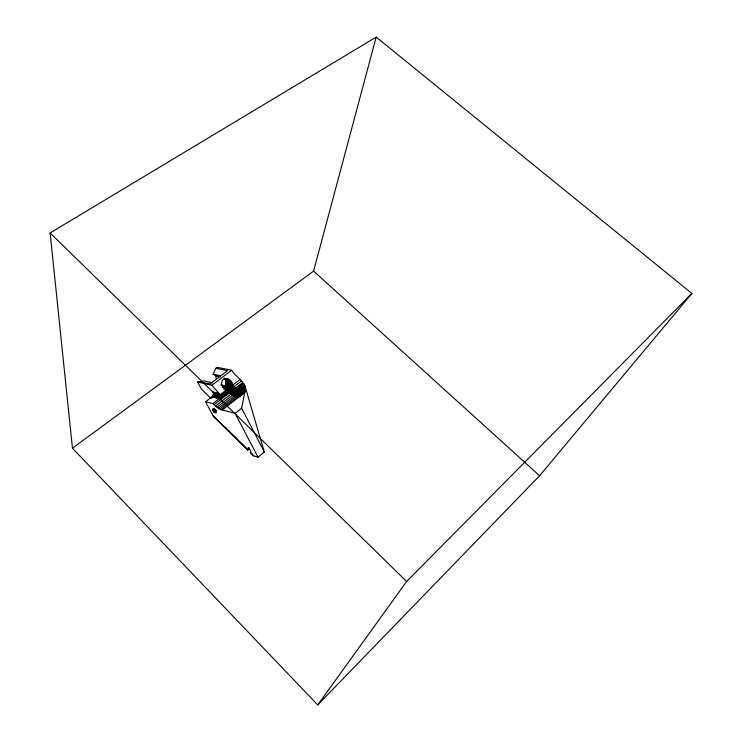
<?xml version="1.0" encoding="UTF-8"?>
<svg xmlns="http://www.w3.org/2000/svg" width="742" height="742" viewBox="0 0 742 742"><rect width="100%" height="100%" fill="white"/><g stroke="black" fill="none" stroke-linecap="round" stroke-linejoin="round"><path stroke-width="1.11" d="M253.625 455.857L250.369 452.416L253.625 455.857L258.021 457.22L264.319 451.999L241.66 408.193L244.712 392.574C247.976 382.464 235.789 377.585 231.68 370.23L217.211 367.318L215.876 368.32L213.075 374.209L216.033 375.934L220.263 376.834M224.501 378.318L228.61 379.487C220.42 374.877 219.038 388.697 226.987 389.494C230.159 393.798 235.381 395.801 240.621 395.69C234.212 394.327 230.781 387.482 223.889 387.194C231.281 387.176 237.162 394.299 244.712 392.574L239.981 396.219L238.776 395.94L233.368 393.167L229.64 389.522L223.194 387.63C226.282 386.016 227.108 381.23 224.511 378.819C235.056 377.483 234.936 394.373 223.963 388.78M212.963 403.648L228.406 391.034L220.04 394.994L213.483 393.733L212.425 396.451L205.571 401.774L212.963 403.648L216.989 407.191L232.803 394.911L234.435 395.792L239.981 396.219C236.234 399.947 231.383 393.204 228.406 391.034L220.3 395.94L219.131 393.501L213.075 392.064L213.483 393.733L219.994 394.874L228.406 391.034L231.235 390.709L233.062 389.383L233.971 386.74L241.28 381.1M228.406 391.034L220.346 396.302L213.306 394.92L220.355 396.627L228.406 391.034L220.198 395.467L213.483 393.733L220.151 395.338L228.406 391.034L220.355 396.747L213.084 395.477L220.3 397.23L220.309 395.987L228.406 391.034L220.281 397.304L212.787 395.996L220.012 397.99L229.862 392.472L233.563 391.312L235.427 388.168L242.736 382.52M72.456 448.205L313.597 271.099L376.175 37.1L691.878 293.433L539.601 475.743L317.724 704.9L72.456 448.205L50.122 232.969L376.175 37.1M216.989 407.191L221.125 409.621L244.934 391.043L241.206 392.351L239.416 392.026L231.485 388.465L223.889 387.194L230.957 388.919L237.171 392.305L243.775 393.316L238.368 390.598L232.561 385.2L225.809 384.347L232.552 385.849L235.427 388.168L243.868 383.521L236.902 389.457L234.862 392.36L231.337 393.77L215.514 406.022M218.426 408.193L234.249 395.885L235.835 396.562L239.592 396.534L234.259 394.327L228.619 389.661L224.659 388.762L228.536 389.652L233.962 392.908L241.707 394.865L237.171 392.305L232.116 387.537L225.485 385.181L232.413 386.73L236.902 389.457L244.795 385.608C239.703 387.454 238.034 393.538 232.803 394.911M317.724 704.9L406.635 581.487L691.878 293.433M234.249 395.885L237.403 394.058L239.814 391.563L245.045 389.3L219.808 409.009M249.535 448.567C247.976 451.053 246.047 449.244 248.867 447.983M247.411 449.606L248.978 448.316M249.071 448.52L247.494 449.81L213.158 415.974L205.571 401.774M220.355 422.662L213.158 415.974L247.67 449.875L249.405 448.446M247.299 449.272L248.811 447.695M221.125 409.621L235.121 413.359L241.66 408.193M222.35 410.038L238.201 397.666M214.401 412.367L216.256 412.858L215.059 409.788L212.713 408.87L212.824 410.196L214.401 412.367L216.228 410.947M214.726 412.635L216.553 411.216M212.694 409.844L214.521 408.425M212.824 410.196L214.651 408.777M213 410.567L214.837 409.148M213.223 410.947L215.05 409.528M213.483 411.337L215.31 409.909M213.77 411.708L215.597 410.28M214.086 412.051L215.913 410.632M214.039 404.705L229.862 392.472L235.835 396.562L239.156 396.896L233.739 394.549L227.961 389.652L224.826 388.873M239.87 379.57L232.561 385.2L226.004 383.475L232.394 384.189L226.069 382.584L232.014 383.113L226.004 381.703L231.439 382.093L225.809 380.859L231.411 382.037L225.485 380.089L230.604 381.026L225.049 379.394L229.649 380.164L224.511 378.819L229.157 379.848M212.518 382.826L204.133 380.934L197.669 381.991L211.915 385.246L231.68 370.23M245.045 387.667L239.814 391.563L231.921 387.908L225.049 385.951M223.194 387.63L229.89 389.439C233.331 392.351 238.099 394.002 242.634 394.178L237.82 391.433L232.506 386.276L225.485 385.181L232.265 387.25L238.368 390.598L244.953 385.942L264.319 451.999M220.012 397.99L212.425 396.451L219.827 398.259L229.862 392.472L220.114 397.777L212.787 395.996L220.179 397.647L229.862 392.472L219.437 398.658L212.008 396.84L219.697 398.417L229.862 392.472L220.281 397.304L213.084 395.477L220.3 397.23M229.862 392.472L219.92 398.139L212.425 396.451L219.697 398.417M236.902 389.457L244.6 385.2M238.368 390.598L245.036 387.491L239.814 391.563L245.045 389.355M241.206 392.351L244.962 390.802M242.532 392.935L244.786 392.175M250.379 452.648L250.982 451.887L249.841 449.429L247.754 448.298L247.234 448.984M236.967 397.276L238.405 397.499L235.641 396.682M231.068 388.817L236.151 393.279L240.862 395.495C235.724 395.226 230.308 393.659 226.987 389.494L219.994 394.874L213.436 393.139L219.613 394.15L213.297 392.583L219.131 393.501L211.915 385.246M220.198 395.467L213.436 394.327L220.346 396.302M232.506 386.276L225.809 384.347L232.571 385.617L233.971 386.74M215.876 368.32L227.525 370.685L209.884 384.05L198.402 381.444M213.075 374.209L220.457 375.777M225.809 384.347L232.552 385.784L238.071 391.062L243.107 393.826C238.609 393.677 233.86 392.166 230.484 389.188L223.889 387.194L231.421 388.52L236.494 393L241.104 395.31C236.086 394.772 230.651 393.381 227.163 389.522L224.047 388.799M224.214 378.272L227.284 378.939M224.974 378.606L228.239 379.32M225.049 379.394L230.011 380.498M225.485 380.089L230.781 381.249M224.761 388.762L228.842 389.661L229.937 391.025L229.176 389.596L223.574 388.214L229.64 389.522M226.069 382.584L232.311 383.957M226.004 383.475L232.506 384.913M220.94 384.931L232.116 387.537M224.297 388.845L227.664 389.606L228.582 391.053L227.961 389.652M224.214 387.871L230.345 389.272L235.316 393.817L240.343 395.922L235.177 395.403L231.337 393.77M223.472 388.159L229.519 389.541L230.558 390.913L236.151 393.279L242.105 394.568L237.496 391.906L232.357 386.934L225.485 385.181L232.487 386.489L233.832 387.741L232.552 385.849M224.529 388.91L226.69 389.402M220.3 395.94L213.436 394.327L220.309 395.987M226.004 381.703L232.014 383.113M213.297 392.583L219.558 394.076M213.436 393.139L219.901 394.698M224.678 388.845L227.664 389.606M213.306 394.92L220.355 396.747M223.518 388.224L228.842 389.661M313.597 271.099L539.601 475.743M229.176 389.596L230.558 390.913L229.89 389.439M50.122 232.969L406.635 581.487M211.127 398.63L201.509 389.198L197.669 381.991M224.418 426.659L247.958 449.865M213.863 416.262L221.107 423.459M224.325 426.659L247.67 449.875M232.682 389.81L231.485 388.465L224.511 386.628L231.921 387.908L236.837 392.676L241.373 395.106L233.368 393.167L229.352 391.062L228.536 389.652M232.571 385.617L233.925 387.287M232.413 386.73L233.647 388.344M232.265 387.25L233.396 388.882M230.957 388.919L231.792 390.459M213.075 392.064L214.113 394.011M235.121 413.359L258.021 457.22M216.033 375.934L216.043 378.197M231.801 388.066L224.511 386.628L231.662 388.233L233.062 389.383L231.801 388.066"/></g></svg>
